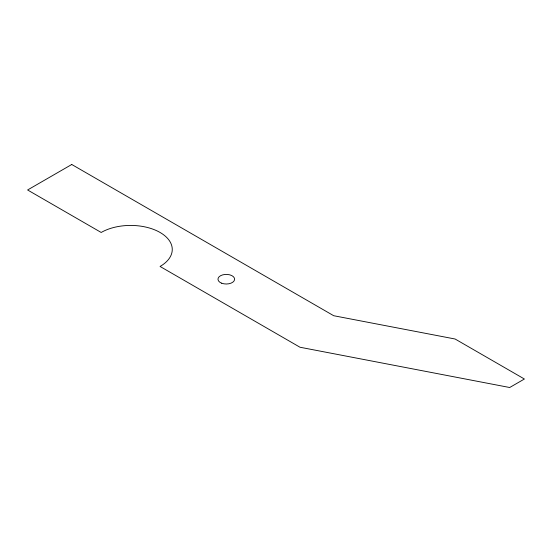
<?xml version="1.0" encoding="UTF-8"?>
<svg xmlns="http://www.w3.org/2000/svg" width="552" height="552" viewBox="0 0 552 552"><rect width="100%" height="100%" fill="white"/><g stroke="black" fill="none" stroke-linecap="round" stroke-linejoin="round"><path stroke-width="0.83" d="M71.753 164.489L27.6 189.978L101.188 232.468A41.628 24.033 0 0 1 160.066 232.468A41.628 24.033 0 0 1 160.066 266.457L299.984 347.236L509.682 387.511L524.4 379.017L455.103 339.011L333.712 315.723L71.753 164.489M221.711 283.217A8.328 4.809 0 0 0 234.607 279.491A8.328 4.809 0 0 0 222.573 274.903A8.328 4.809 0 0 0 221.711 283.217"/></g></svg>
